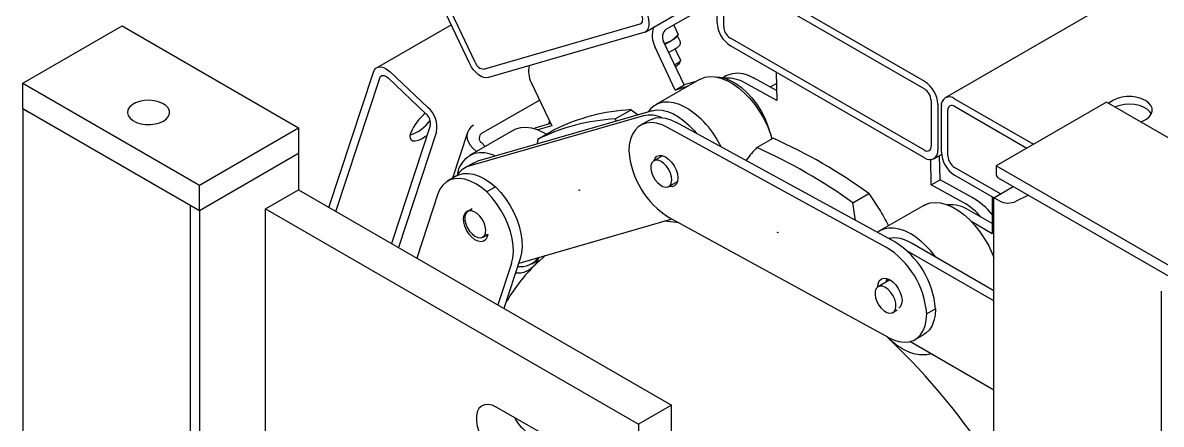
# Model space of a CAD drawing. Header units: millimetres. Extents: x 0 to 11880, y 0 to 8400.
# Drawn here: x 1306.2 to 1671, y 2645.7 to 2774.4 of the extents above; entities that cross this region are included whole.
import ezdxf

# ---------------------------------------------------------------- set-up
doc = ezdxf.new("R2010")
doc.units = ezdxf.units.MM
doc.header["$LTSCALE"] = 20

msp = doc.modelspace()

# ---------------------------------------------------------------- linework, layer by layer
at = {"color": 7, "linetype": 'Continuous', "lineweight": 25}
for p, q in [((1870.45, 2905.48), (1601.75, 2750.36)), ((1532.91, 2791.54), (1595.14, 2755.62)), ((1528.67, 2774.39), (1528.67, 2789.09)), ((1530.79, 2773.16), (1530.79, 2787.86)), ((1532.91, 2789.09), (1595.14, 2753.17)), ((1505.6, 2771.42), (1528.67, 2784.73)), ((1512.36, 2772.29), (1528.67, 2781.7)), ((1449.44, 2761.24), (1441.8, 2777.41)), ((1451.14, 2761.73), (1443.5, 2777.9)), ((1306.21, 2755.04), (1338.03, 2773.41)), ((1338.03, 2773.41), (1394.6, 2740.75)), ((1443.53, 2773.75), (1419.62, 2759.96)), ((1503.88, 2773.92), (1454.11, 2759.53)), ((1514.77, 2773.67), (1516.21, 2770.62)), ((1505.15, 2771.23), (1455.38, 2756.83)), ((1511.8, 2767.77), (1513.8, 2768.57)), ((1515.95, 2770.09), (1516.18, 2770.42)), ((1516.87, 2768.45), (1516.03, 2770.21)), ((1516.21, 2770.62), (1516.08, 2770.49)), ((1595.14, 2733.57), (1532.91, 2769.49)), ((1515.26, 2752.81), (1508.69, 2766.73)), ((1518.09, 2754.45), (1511.51, 2768.37)), ((1517, 2762.33), (1515.22, 2766.08)), ((1595.14, 2731.12), (1532.91, 2767.04)), ((1516.66, 2761.36), (1516.99, 2762.27)), ((1404.32, 2715.22), (1418.58, 2758.58)), ((1423.91, 2758.68), (1436.04, 2747.21)), ((1547.6, 2758.56), (1547.8, 2749.49)), ((1306.21, 2755.04), (1362.78, 2722.38)), ((1306.21, 2746.87), (1306.21, 2755.04)), ((1406.54, 2713.93), (1420.6, 2756.67)), ((1423.27, 2756.72), (1435.39, 2745.25)), ((1469.1, 2755.28), (1475.67, 2741.36)), ((1523.06, 2756.22), (1508.92, 2748.05)), ((1515.26, 2752.81), (1518.09, 2754.45)), ((1519.07, 2753.91), (1515.26, 2752.81)), ((1521.9, 2755.55), (1518.09, 2754.45)), ((1531.71, 2757.45), (1530.54, 2756.78)), ((1547.8, 2749.49), (1537.55, 2755.11)), ((1547.73, 2752.72), (1540.38, 2756.74)), ((1545.71, 2753.82), (1547.68, 2754.95)), ((1306.21, 2746.87), (1307.98, 2745.85)), ((1306.21, 2746.87), (1306.21, 2587.65)), ((1306.21, 2746.87), (1362.78, 2714.22)), ((1453.34, 2738.99), (1471.77, 2749.63)), ((1597.26, 2749.49), (1597.26, 2734.79)), ((1599.38, 2748.27), (1599.38, 2733.57)), ((1600.51, 2732.92), (1600.51, 2747.61)), ((1604.75, 2750.06), (1630.05, 2735.46)), ((1604.75, 2747.61), (1627.93, 2734.23)), ((1653.4, 2748.94), (1618.04, 2728.53)), ((4881.34, 885.49), (1653.4, 2748.94)), ((1505.08, 2744.57), (1449.09, 2728.38)), ((1507.91, 2746.2), (1451.92, 2730.01)), ((1496.02, 2743.55), (1501.18, 2746.53)), ((1496.39, 2742.87), (1496.02, 2743.55)), ((1501.18, 2746.53), (1503.4, 2744.9)), ((1506.96, 2743.16), (1504.13, 2741.52)), ((1543.9, 2744.04), (1543.53, 2743.83)), ((1602.63, 2731.69), (1602.63, 2746.39)), ((1362.78, 2722.38), (1394.6, 2740.75)), ((1394.6, 2740.75), (1394.6, 2732.58)), ((1436.77, 2741.38), (1424.36, 2703.65)), ((1438.79, 2739.47), (1426.58, 2702.36)), ((1463.46, 2739.97), (1449.32, 2731.81)), ((1469.93, 2740.5), (1470.3, 2740.62)), ((1475.34, 2742.08), (1470.3, 2740.62)), ((1471.18, 2737.05), (1476.34, 2740.03)), ((1475.67, 2741.36), (1471.21, 2740.07)), ((1474.95, 2742.89), (1474.62, 2741.87)), ((1582.78, 2702.5), (1512.81, 2740.82)), ((1585.61, 2704.13), (1515.63, 2742.45)), ((1448.71, 2739.27), (1443.86, 2724.53)), ((1454.41, 2734.75), (1453.24, 2735.86)), ((1471.18, 2737.05), (1471.02, 2735.54)), ((1541.42, 2734.38), (1546.59, 2737.36)), ((1362.78, 2714.22), (1394.6, 2732.58)), ((1394.6, 2732.58), (1394.6, 2720.83)), ((1451.58, 2733.12), (1450.41, 2734.22)), ((1598.14, 2730.82), (1600.55, 2732.22)), ((1450.56, 2729.43), (1447.73, 2727.8)), ((1511.21, 2731.77), (1508.41, 2730.15)), ((1597.28, 2722.4), (1597.1, 2730.54)), ((1600.11, 2724.03), (1599.94, 2731.86)), ((4845.99, 865.08), (1618.04, 2728.53)), ((1618.04, 2728.53), (1618.04, 2726.08)), ((1445.17, 2725.29), (1442.34, 2723.65)), ((1619.44, 2719.54), (1604.75, 2728.02)), ((1617.34, 2718.3), (1604.75, 2725.57)), ((1618.67, 2724.71), (4846.61, 861.25)), ((1362.78, 2714.22), (1362.78, 2722.38)), ((1457.7, 2721.78), (1454.87, 2720.15)), ((1513.16, 2721.93), (1515.96, 2723.54)), ((1597.28, 2722.4), (1600.11, 2724.03)), ((1607.53, 2716.79), (1597.28, 2722.4)), ((1610.36, 2718.42), (1600.11, 2724.03)), ((1617.34, 2718.32), (1623.53, 2721.9)), ((1383.99, 2714.7), (1394.6, 2720.83)), ((1394.6, 2720.83), (1514.1, 2651.84)), ((1439.22, 2719.53), (1432.45, 2698.97)), ((1572.12, 2716.66), (1577.28, 2719.64)), ((1616.77, 2718.63), (1616.77, 2706.79)), ((1619.11, 2717.3), (1617.34, 2718.32)), ((1617.34, 2195.74), (1617.34, 2718.32)), ((1628.41, 2719.08), (1624.53, 2717.17)), ((1359.83, 2715.92), (1359.83, 2496.68)), ((1361, 2715.24), (1362.78, 2714.22)), ((1362.78, 2714.22), (1362.78, 2489.67)), ((1383.99, 2567.73), (1383.99, 2714.7)), ((1383.99, 2714.7), (1503.49, 2645.72)), ((1450.22, 2714.73), (1448.81, 2713.91)), ((1572.98, 2711.05), (1572.12, 2716.66)), ((1594.89, 2715.86), (1580.75, 2707.7)), ((1616.77, 2710.05), (1609.34, 2714.34)), ((1514.18, 2711.48), (1465.1, 2697.28)), ((1583.41, 2673.57), (1513.44, 2711.88)), ((1616.77, 2706.79), (1610.26, 2710.54)), ((1453.56, 2705.68), (1455.16, 2706.61)), ((1617.34, 2688.5), (1590.96, 2703.72)), ((1617.34, 2685.24), (1589.49, 2701.31)), ((1462.79, 2697.23), (1458.43, 2683.98)), ((1465.62, 2698.86), (1460.36, 2682.86)), ((1469.31, 2697.17), (1471.16, 2698.23)), ((1584.05, 2692), (1580.24, 2689.8)), ((1582.96, 2691.29), (1583.06, 2692.39)), ((1670.96, 2688.32), (1670.96, 2165.74)), ((1584.99, 2681.57), (1586.41, 2682.39)), ((1598.64, 2682.7), (1595.81, 2681.07)), ((1583.83, 2673.08), (1583.21, 2673.68)), ((1592.09, 2672.86), (1594.91, 2674.49)), ((1583.83, 2673.08), (1583.34, 2673.61)), ((1617.34, 2656.66), (1590.41, 2672.2)), ((1514.1, 2651.84), (1503.49, 2645.72)), ((1514.1, 2624.49), (1514.1, 2651.84)), ((1473, 2642.5), (1457.88, 2651.22)), ((1503.49, 2645.72), (1503.49, 2630.61))]:
    msp.add_line(p, q, dxfattribs=at)
at = {"color": 7, "linetype": 'Continuous', "lineweight": 25, "flags": 128}
for points in [[(1504.3, 2777.11), (1504.52, 2776.57), (1504.66, 2776.04), (1504.72, 2775.53), (1504.71, 2775.06), (1504.61, 2774.65), (1504.43, 2774.32), (1504.18, 2774.07), (1503.88, 2773.92)], [(1506, 2777.6), (1506.43, 2776.53), (1506.71, 2775.46), (1506.84, 2774.44), (1506.81, 2773.5), (1506.61, 2772.68), (1506.26, 2772.01), (1505.76, 2771.52), (1505.15, 2771.23)], [(1455.38, 2756.83), (1454.67, 2756.75), (1453.89, 2756.87), (1453.07, 2757.2), (1452.23, 2757.72), (1451.43, 2758.41), (1450.67, 2759.25), (1450, 2760.21), (1449.44, 2761.24)], [(1418.58, 2758.58), (1418.91, 2759.27), (1419.38, 2759.79), (1419.98, 2760.12), (1420.68, 2760.24), (1421.45, 2760.14), (1422.27, 2759.85), (1423.1, 2759.35), (1423.91, 2758.68)], [(1531.71, 2757.45), (1532.25, 2757.72), (1533.66, 2758.17), (1535.21, 2758.29), (1536.87, 2758.09), (1538.6, 2757.57), (1540.38, 2756.74)], [(1420.6, 2756.67), (1420.77, 2757.02), (1421, 2757.28), (1421.3, 2757.44), (1421.65, 2757.5), (1422.04, 2757.45), (1422.45, 2757.3), (1422.86, 2757.06), (1423.27, 2756.72)], [(1523.06, 2756.22), (1523.31, 2756.35), (1524.76, 2756.91), (1526.36, 2757.15), (1528.08, 2757.06), (1529.89, 2756.64), (1531.75, 2755.91), (1533.64, 2754.88), (1535.52, 2753.56), (1537.35, 2751.98), (1539.11, 2750.16), (1540.76, 2748.15), (1542.27, 2745.97), (1543.62, 2743.66), (1544.78, 2741.27), (1545.73, 2738.84), (1546.25, 2737.16)], [(1527.92, 2757.08), (1529.41, 2757), (1531.12, 2756.61), (1532.88, 2755.91), (1534.67, 2754.9), (1536.44, 2753.62), (1538.16, 2752.08), (1539.79, 2750.32), (1541.32, 2748.36), (1542.69, 2746.26), (1543.9, 2744.04)], [(1351.29, 2742.89), (1352.26, 2743.6), (1352.92, 2744.42), (1353.24, 2745.31), (1353.19, 2746.21), (1352.79, 2747.09), (1352.04, 2747.88), (1351, 2748.56), (1349.72, 2749.08), (1348.26, 2749.41), (1346.71, 2749.54), (1345.15, 2749.46), (1343.66, 2749.18), (1342.33, 2748.71), (1341.22, 2748.07), (1340.4, 2747.3), (1339.9, 2746.44), (1339.77, 2745.54), (1340, 2744.64), (1340.57, 2743.8), (1341.47, 2743.06), (1342.64, 2742.46), (1344.02, 2742.03), (1345.54, 2741.79), (1347.1, 2741.77), (1348.64, 2741.95), (1350.06, 2742.33), (1351.29, 2742.89)], [(1518.55, 2747.27), (1516.67, 2748.15), (1514.83, 2748.73), (1513.06, 2748.98), (1511.4, 2748.91), (1509.87, 2748.51), (1508.5, 2747.79), (1507.32, 2746.77), (1506.57, 2745.82)], [(1667.81, 2745.16), (1667.33, 2745.86), (1666.46, 2746.65), (1665.31, 2747.31), (1663.95, 2747.82), (1662.42, 2748.14), (1660.82, 2748.27), (1659.2, 2748.19), (1657.65, 2747.92), (1656.24, 2747.46), (1656.08, 2747.39)], [(1664.33, 2742.63), (1664.99, 2742.87), (1666.2, 2743.5), (1667.14, 2744.26), (1667.78, 2745.12), (1668.09, 2746.04), (1668.05, 2746.97), (1667.65, 2747.88), (1666.93, 2748.72), (1665.92, 2749.45)], [(1506.96, 2743.16), (1507.5, 2743.43), (1508.91, 2743.88), (1510.47, 2744), (1512.12, 2743.8), (1513.86, 2743.28), (1515.63, 2742.45)], [(1507.91, 2746.2), (1509.4, 2746.46), (1511.02, 2746.39), (1512.73, 2746), (1514.49, 2745.29), (1516.28, 2744.29), (1518.05, 2743), (1519.77, 2741.47), (1521.4, 2739.7), (1522.02, 2738.95)], [(1450.64, 2741.54), (1449.77, 2740.9), (1449.11, 2740.11), (1448.69, 2739.2), (1448.52, 2738.21), (1448.62, 2737.18), (1448.98, 2736.15), (1449.58, 2735.15), (1450.41, 2734.22)], [(1463.46, 2739.97), (1464.23, 2740.36), (1465.74, 2740.79), (1467.39, 2740.91), (1469.15, 2740.69), (1470.98, 2740.16), (1472.86, 2739.31), (1473.98, 2738.67)], [(1512.81, 2740.82), (1511.03, 2741.65), (1509.3, 2742.17), (1507.64, 2742.37), (1506.09, 2742.24), (1504.67, 2741.8), (1503.43, 2741.05), (1502.37, 2740), (1501.53, 2738.67), (1500.91, 2737.09), (1500.53, 2735.29), (1500.41, 2733.31)], [(1435.75, 2738.29), (1435.16, 2737.85), (1433.99, 2737.13), (1432.92, 2736.65), (1431.98, 2736.43), (1431.23, 2736.48), (1430.69, 2736.79), (1430.4, 2737.36), (1430.36, 2738.15), (1430.59, 2739.13)], [(1450.56, 2729.43), (1450.57, 2729.44), (1451.92, 2730.01)], [(1510.7, 2729.97), (1509.8, 2730.32), (1508.97, 2730.35), (1508.27, 2730.06), (1507.77, 2729.48), (1507.48, 2728.64), (1507.44, 2727.61), (1507.65, 2726.46), (1508.09, 2725.28), (1508.73, 2724.15), (1509.53, 2723.17), (1510.41, 2722.4), (1511.33, 2721.9), (1512.2, 2721.7), (1512.97, 2721.83), (1513.58, 2722.27), (1513.98, 2722.99), (1514.14, 2723.94), (1514.06, 2725.04), (1513.73, 2726.21), (1513.18, 2727.38), (1512.46, 2728.44), (1511.61, 2729.32), (1510.7, 2729.97)], [(1508.44, 2730.17), (1508.78, 2730.97), (1509.38, 2731.58), (1510.17, 2731.86), (1511.1, 2731.8), (1512.1, 2731.4), (1513.11, 2730.7), (1514.06, 2729.73), (1514.88, 2728.57), (1515.52, 2727.29), (1515.93, 2725.98), (1516.09, 2724.73), (1515.98, 2723.62), (1515.62, 2722.74), (1515.02, 2722.13), (1514.23, 2721.85), (1513.3, 2721.91), (1513.19, 2721.94)], [(1445.17, 2725.29), (1445.96, 2725.67), (1447.4, 2726.05), (1448.98, 2726.11), (1450.65, 2725.85), (1452.4, 2725.27), (1454.18, 2724.39), (1455.96, 2723.22), (1457.7, 2721.78)], [(1454.87, 2720.15), (1453.13, 2721.58), (1451.35, 2722.76), (1449.57, 2723.64), (1447.83, 2724.22), (1446.15, 2724.48), (1444.58, 2724.42), (1443.14, 2724.04), (1441.86, 2723.34), (1440.76, 2722.34), (1439.88, 2721.07), (1439.22, 2719.53)], [(1457.7, 2721.78), (1459.34, 2720.02), (1460.86, 2718.07), (1462.24, 2715.96), (1463.45, 2713.75), (1464.46, 2711.47), (1465.26, 2709.16), (1465.82, 2706.88), (1466.14, 2704.67), (1466.22, 2702.57), (1466.04, 2700.62), (1465.62, 2698.86)], [(1462.79, 2697.23), (1463.21, 2698.99), (1463.39, 2700.94), (1463.32, 2703.04), (1462.99, 2705.25), (1462.43, 2707.53), (1461.63, 2709.84), (1460.62, 2712.12), (1459.41, 2714.33), (1458.04, 2716.43), (1456.51, 2718.38), (1454.87, 2720.15)], [(1484.55, 2720.67), (1484.53, 2720.67), (1484.5, 2720.68), (1484.48, 2720.71), (1484.46, 2720.74), (1484.44, 2720.78), (1484.44, 2720.81), (1484.45, 2720.83), (1484.47, 2720.85), (1484.49, 2720.85), (1484.52, 2720.83), (1484.55, 2720.81), (1484.57, 2720.77), (1484.58, 2720.74), (1484.58, 2720.71), (1484.57, 2720.68), (1484.55, 2720.67)], [(1455.16, 2706.61), (1454.99, 2705.73), (1454.56, 2704.92), (1453.9, 2704.4), (1453.07, 2704.22), (1452.11, 2704.37), (1451.1, 2704.86), (1450.1, 2705.64), (1449.18, 2706.67), (1448.41, 2707.88), (1447.83, 2709.17), (1447.49, 2710.47), (1447.4, 2711.69), (1447.58, 2712.74), (1448.01, 2713.55), (1448.67, 2714.07), (1449.41, 2714.25)], [(1449.17, 2714.06), (1448.52, 2713.69), (1448.07, 2713.04), (1447.84, 2712.14), (1447.87, 2711.07), (1448.14, 2709.9), (1448.64, 2708.73), (1449.33, 2707.63), (1450.15, 2706.7), (1451.05, 2706), (1451.96, 2705.57), (1452.82, 2705.46), (1453.55, 2705.67), (1454.1, 2706.19), (1454.44, 2706.98), (1454.54, 2707.97), (1454.39, 2709.1), (1454, 2710.28), (1453.4, 2711.42), (1452.64, 2712.45), (1451.77, 2713.27), (1450.86, 2713.84), (1449.97, 2714.11), (1449.17, 2714.06)], [(1594.89, 2715.86), (1595.4, 2716.13), (1596.89, 2716.63), (1598.51, 2716.8), (1600.25, 2716.65), (1602.07, 2716.17), (1603.95, 2715.38), (1605.83, 2714.29), (1607.71, 2712.92), (1609.53, 2711.29), (1611.27, 2709.43), (1612.89, 2707.38), (1614.38, 2705.18), (1615.69, 2702.85), (1616.81, 2700.45), (1617.34, 2699.11)], [(1516.4, 2710.26), (1515.69, 2710.36), (1511.77, 2710.78)], [(1548.11, 2707.11), (1548.08, 2707.13), (1548.06, 2707.16), (1548.05, 2707.2), (1548.04, 2707.23), (1548.04, 2707.26), (1548.06, 2707.28), (1548.08, 2707.28), (1548.11, 2707.27), (1548.14, 2707.25), (1548.16, 2707.22), (1548.17, 2707.19), (1548.18, 2707.15), (1548.18, 2707.12), (1548.16, 2707.11), (1548.14, 2707.1), (1548.11, 2707.11)], [(1590.75, 2706.71), (1588.86, 2707.65), (1587.01, 2708.28), (1585.23, 2708.6), (1583.54, 2708.59), (1581.98, 2708.25), (1580.58, 2707.6), (1580.01, 2707.2)], [(1455.06, 2705.97), (1454.94, 2706), (1454.46, 2706.2)], [(1473.63, 2699.75), (1472.94, 2699.17), (1469.68, 2696.15)], [(1580.13, 2689.71), (1580.24, 2690.76), (1580.6, 2691.65), (1581.2, 2692.25), (1581.99, 2692.53), (1582.92, 2692.47), (1583.92, 2692.07), (1584.93, 2691.37), (1585.88, 2690.4), (1586.7, 2689.24), (1587.34, 2687.96), (1587.75, 2686.65), (1587.91, 2685.4), (1587.8, 2684.29), (1587.44, 2683.41), (1586.93, 2682.87)], [(1583.45, 2691.65), (1583.46, 2691.67), (1583.66, 2692.21)], [(1582.62, 2689.56), (1581.71, 2689.94), (1580.87, 2690), (1580.16, 2689.75), (1579.63, 2689.19), (1579.33, 2688.37), (1579.27, 2687.35), (1579.45, 2686.21), (1579.87, 2685.03), (1580.5, 2683.9), (1581.28, 2682.9), (1582.16, 2682.1), (1583.07, 2681.58), (1583.95, 2681.35), (1584.74, 2681.45), (1585.36, 2681.86), (1585.78, 2682.56), (1585.97, 2683.48), (1585.9, 2684.57), (1585.6, 2685.75), (1585.07, 2686.91), (1584.36, 2687.99), (1583.52, 2688.89), (1582.62, 2689.56)], [(1583.41, 2673.57), (1585.19, 2672.74), (1586.92, 2672.22), (1588.58, 2672.02), (1590.13, 2672.14), (1591.55, 2672.58), (1592.79, 2673.34), (1593.85, 2674.39), (1594.69, 2675.71), (1595.31, 2677.29), (1595.69, 2679.09), (1595.81, 2681.07)], [(1598.64, 2682.7), (1598.51, 2680.72), (1598.14, 2678.92), (1597.52, 2677.35), (1596.68, 2676.02), (1595.62, 2674.97), (1594.91, 2674.49)], [(1457.88, 2651.22), (1456.56, 2651.83), (1455.3, 2652.08), (1454.14, 2651.98), (1453.16, 2651.52), (1452.37, 2650.73), (1451.83, 2649.64), (1451.56, 2648.3), (1451.56, 2646.76), (1451.83, 2645.1), (1452.37, 2643.38), (1453.16, 2641.69), (1454.14, 2640.09), (1455.3, 2638.66), (1456.56, 2637.45), (1457.88, 2636.53)]]:
    msp.add_lwpolyline(points, dxfattribs=at)
at = {"color": 7, "linetype": 'Continuous', "lineweight": 25}
for centre, radius, start, end in [((1516.03, 2770.3), 8.16, 160.8028, 205.9212), ((1514.16, 2769.85), 3.03, 126.3618, 209.2157), ((1537.88, 2774.81), 9.22, 182.6055, 237.3945), ((1535.39, 2773.37), 4.61, 182.6055, 237.3945), ((1492.93, 2804.96), 41.95, 296.8979, 299.8415), ((1510.04, 2776.15), 8.46, 296.4053, 314.2817), ((1503.09, 2785.02), 22.49, 296.5664, 304.5797), ((1454.13, 2762.67), 3.14, 197.3223, 269.5278), ((1513.45, 2765.24), 4.59, 290.1163, 320.5862), ((1513.01, 2765.09), 5.22, 295.841, 314.4101), ((1476.53, 2758.88), 8.26, 167.8694, 205.8216), ((1532.11, 2746.18), 10.45, 58.6582, 95.1171), ((1590.17, 2747.85), 9.22, 2.6055, 57.3945), ((1592.65, 2749.28), 4.61, 2.6055, 57.3945), ((1603.1, 2748.03), 2.62, 50.7967, 189.214), ((1660.69, 2740.16), 10.66, 60.6509, 128.2163), ((1430.5, 2740.88), 8.41, 350.316, 48.7961), ((1503.66, 2722.43), 28.96, 24.8974, 59.0477), ((1603.92, 2746.6), 1.31, 50.7967, 189.214), ((1426.31, 2750.56), 12.81, 288.6217, 324.2917), ((1445.51, 2733.02), 16.13, 129.7181, 157.7357), ((1432.62, 2742.09), 4.21, 350.316, 48.7961), ((1499.47, 2679.66), 63.99, 93.0932, 116.2373), ((1504.63, 2682.64), 63.99, 93.0932, 116.2373), ((1507.16, 2735.73), 9.08, 65.1289, 103.2368), ((1518.68, 2732.51), 27.73, 14.1947, 24.5724), ((1454.31, 2737.39), 1.87, 121.2636, 235.0664), ((1478.96, 2584.76), 166.91, 53.9072, 66.0982), ((1453.66, 2724.65), 8.3, 109.983, 174.4571), ((1453.15, 2722.6), 10.12, 63.63, 103.273), ((1527.91, 2735.36), 27.58, 184.2597, 238.3609), ((1473.8, 2581.78), 166.91, 53.9072, 66.0982), ((1595.96, 2734.58), 1.31, 230.7967, 9.214), ((1596.79, 2733.15), 2.62, 230.7967, 9.214), ((1609.72, 2733.34), 9.22, 182.6055, 237.3945), ((1450.93, 2722.27), 6.39, 106.7697, 150.6437), ((1607.24, 2731.9), 4.61, 182.6055, 237.3945), ((1619.47, 2725.9), 1.44, 172.7442, 235.9436), ((1598.9, 2698.53), 22.95, 38.8696, 60.0457), ((1603.61, 2705.58), 10.47, 56.8196, 95.7905), ((1596.32, 2697.25), 22.53, 41.132, 60.1474), ((1621.95, 2722.82), 6.21, 242.7921, 294.5688), ((1576.68, 2683.65), 27, 35.2408, 58.6154), ((1585.36, 2695.27), 10.15, 56.4441, 100.2011), ((1571.04, 2680.6), 27.68, 4.362, 58.2586), ((1568.31, 2679.02), 27.58, 4.2597, 58.3609), ((1510.6, 2656.16), 57.21, 135.6582, 150.3267), ((1465.67, 2703.45), 7.23, 262.8231, 323.2298), ((1424.25, 2507.28), 230.12, 32.9608, 46.0959), ((1475.76, 2654.06), 13.53, 207.365, 237.4963)]:
    msp.add_arc(centre, radius, start, end, dxfattribs=at)
for points, knots in [([(1513.8, 2768.57), (1514.04, 2768.72), (1514.92, 2769.26), (1515.66, 2770.05), (1516.21, 2770.62)], [0, 0, 0, 0, 0.268634, 1, 1, 1, 1]), ([(1516.02, 2766.6), (1516.1, 2766.66), (1516.38, 2766.86), (1516.62, 2767.1), (1516.89, 2767.49), (1516.99, 2767.95), (1516.96, 2768.31), (1516.86, 2768.45), (1516.84, 2768.47)], [0, 0, 0, 0, 0.141734, 0.472071, 0.673098, 0.827398, 0.977968, 1, 1, 1, 1]), ([(1541.42, 2734.38), (1540.26, 2733.14), (1539.02, 2731.82), (1538.01, 2730.32), (1537.95, 2730.23)], [0, 0, 0, 0, 0.937562, 1, 1, 1, 1]), ([(1577.28, 2719.64), (1578.4, 2717.98), (1580.64, 2714.65), (1582.68, 2711.18), (1583.49, 2709.36), (1583.52, 2709.3)], [0, 0, 0, 0, 0.4886189, 0.9809774, 1, 1, 1, 1]), ([(1469.68, 2696.15), (1469.25, 2695.77), (1468.36, 2694.99), (1466.7, 2694.32), (1465.25, 2694.02), (1464.32, 2694.17), (1464.09, 2694.2)], [0, 0, 0, 0, 0.284278, 0.574952, 0.895912, 1, 1, 1, 1]), ([(1471.52, 2699.14), (1471.42, 2698.85), (1471.05, 2697.81), (1470.37, 2696.88), (1469.79, 2696.27), (1469.68, 2696.15)], [0, 0, 0, 0, 0.234994, 0.855966, 1, 1, 1, 1]), ([(1597.11, 2668.33), (1596.87, 2668.25), (1595.91, 2667.9), (1594.08, 2667.87), (1591.66, 2668.24), (1589.21, 2669.17), (1586.75, 2670.62), (1584.97, 2672.02), (1584.01, 2672.91), (1583.83, 2673.08)], [0, 0, 0, 0, 0.0592345, 0.2408558, 0.4173561, 0.5989566, 0.7758309, 0.9577917, 1, 1, 1, 1])]:
    msp.add_open_spline(points, degree=3, knots=knots, dxfattribs=at)

doc.saveas('drawing.dxf')
